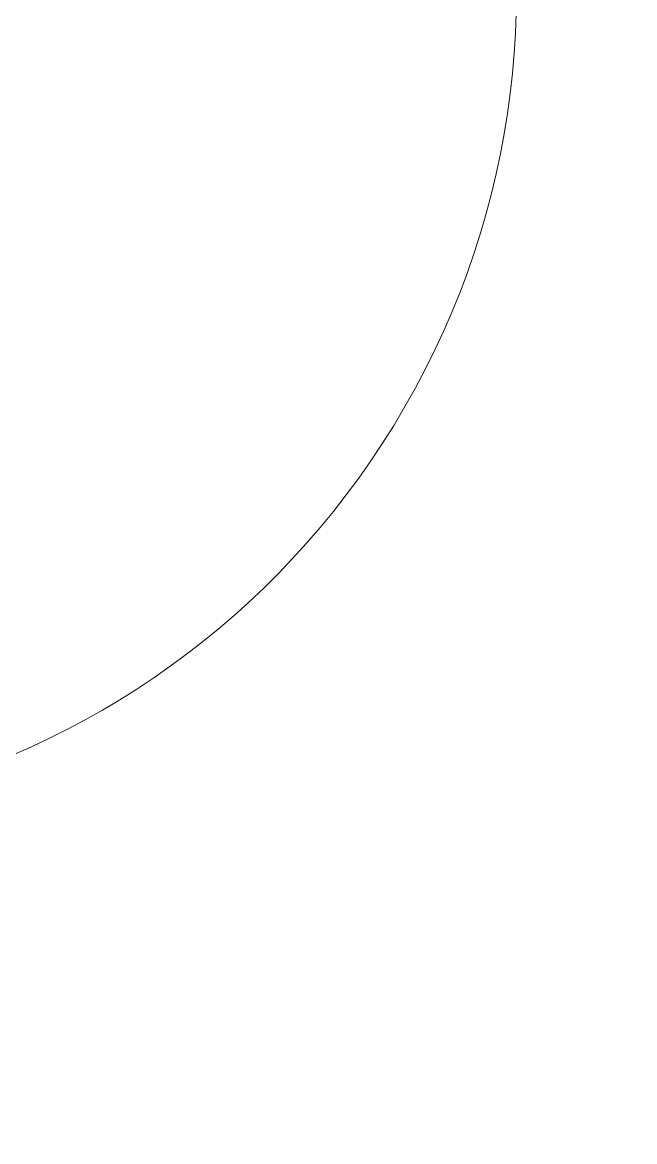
# Model space of a CAD drawing. Header units: millimetres. Extents: x -998 to 1016, y -1915 to 1914.
# Drawn here: x 920.6 to 1016.4, y 1002.4 to 1177.4 of the extents above; entities that cross this region are included whole.
import ezdxf

# ---------------------------------------------------------------- set-up
doc = ezdxf.new("R2010")
doc.units = ezdxf.units.MM
doc.header["$MEASUREMENT"] = 0
doc.layers.add('layer 1', color=7, linetype='Continuous')

msp = doc.modelspace()

# ---------------------------------------------------------------- linework, layer by layer
at = {"layer": 'layer 1', "color": 153, "lineweight": 20}
msp.add_open_spline([(980.4581, 1117.3298), (944.5596, 1055.1518), (865.0528, 1033.848), (802.8748, 1069.7465), (802.8748, 1069.7465), (740.6968, 1105.645), (719.393, 1185.1518), (755.2915, 1247.3298), (755.2915, 1247.3298), (791.19, 1309.5078), (870.6968, 1330.8116), (932.8748, 1294.9131), (932.8748, 1294.9131), (995.0528, 1259.0146), (1016.3566, 1179.5078), (980.4581, 1117.3298)], degree=3, knots=[0, 0, 0, 0, 0.2, 0.2, 0.2, 0.2, 0.4, 0.4, 0.4, 0.4, 0.6, 0.6, 0.6, 0.6, 1, 1, 1, 1], dxfattribs=at)
at = {"layer": 'layer 1', "color": 254, "lineweight": 20}
msp.add_open_spline([(917.903, 844.4337), (882.0045, 782.2557), (802.4977, 760.9519), (740.3197, 796.8504), (740.3197, 796.8504), (678.1417, 832.7489), (656.8379, 912.2557), (692.7364, 974.4337), (692.7364, 974.4337), (728.6349, 1036.6117), (808.1417, 1057.9155), (870.3197, 1022.017), (870.3197, 1022.017), (932.4977, 986.1185), (953.8015, 906.6117), (917.903, 844.4337)], degree=3, knots=[0, 0, 0, 0, 0.2, 0.2, 0.2, 0.2, 0.4, 0.4, 0.4, 0.4, 0.6, 0.6, 0.6, 0.6, 1, 1, 1, 1], dxfattribs=at)

doc.saveas('drawing.dxf')
